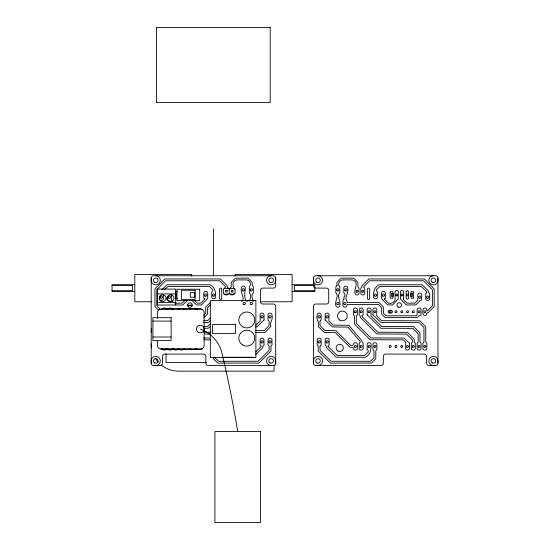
<?xml version="1.0" encoding="UTF-8"?>
<svg xmlns="http://www.w3.org/2000/svg" width="550" height="550" viewBox="0 0 550 550"><rect width="100%" height="100%" fill="white"/><g stroke="black" fill="none" stroke-linecap="round" stroke-linejoin="round"><path stroke-width="0.82" d="M151.202 363.192L151.202 360.814A4.551 4.551 0 0 1 155.787 356.366A4.551 4.551 0 0 1 160.304 360.882A4.551 4.551 0 0 1 155.856 365.468L153.478 365.468A2.276 2.276 0 0 1 151.202 363.192L151.202 278.018A2.276 2.276 0 0 1 153.478 275.743L273.412 275.743A2.276 2.276 0 0 1 275.688 278.018L275.688 285.814A2.276 2.276 0 0 1 273.412 288.09L262.714 288.09A2.276 2.276 0 0 0 260.439 290.366L260.439 301.744A2.276 2.276 0 0 0 262.714 304.019L273.412 304.019A2.276 2.276 0 0 1 275.688 306.295L275.688 363.192A2.276 2.276 0 0 1 273.412 365.468L208.099 365.468A2.276 2.276 0 0 1 205.824 363.192L205.824 356.366A2.276 2.276 0 0 0 203.548 354.09L164.856 354.09A2.276 2.276 0 0 0 162.58 356.366L162.58 363.192A2.276 2.276 0 0 1 160.304 365.468L153.478 365.468M275.688 278.018L275.688 280.191A4.551 4.551 0 0 1 271.205 284.845A4.551 4.551 0 0 1 266.585 280.328A4.551 4.551 0 0 1 271.136 275.743L271.239 275.743M313.466 363.192L313.466 306.295A2.276 2.276 0 0 1 315.741 304.019L326.439 304.019A2.276 2.276 0 0 0 328.714 301.744L328.714 290.366A2.276 2.276 0 0 0 326.439 288.09L315.741 288.09A2.276 2.276 0 0 1 313.466 285.814L313.466 278.018A2.276 2.276 0 0 1 315.741 275.743L435.683 275.743A2.276 2.276 0 0 1 437.958 278.018L437.958 363.192A2.276 2.276 0 0 1 435.683 365.468L428.856 365.468A2.276 2.276 0 0 1 426.58 363.192L426.58 356.366A2.276 2.276 0 0 0 424.304 354.09L385.612 354.09A2.276 2.276 0 0 0 383.336 356.366L383.336 363.192A2.276 2.276 0 0 1 381.061 365.468L315.741 365.468A2.276 2.276 0 0 1 313.466 363.192L313.466 360.814A4.551 4.551 0 0 1 318.051 356.366A4.551 4.551 0 0 1 322.575 360.882A4.551 4.551 0 0 1 318.12 365.468M437.958 278.018L437.958 280.397A4.551 4.551 0 0 1 433.373 284.845A4.551 4.551 0 0 1 428.856 280.328A4.551 4.551 0 0 1 433.304 275.743M204.834 298.877L201.142 302.837A1.141 1.141 0 0 1 200.331 303.174L197.258 303.098L194.769 300.657M206.656 299.613L201.279 304.989L196.549 304.941L192.06 300.527M328.034 346.184L329.093 344.953L329.106 339.976A1.822 1.822 0 0 0 327.284 338.161L326.961 338.161A1.822 1.822 0 0 0 325.146 339.976L325.153 344.981L326.157 345.95L326.315 347.462L336.126 357.225L365.379 357.28C370.734 354.578 370.927 349.491 371.112 344.527A1.822 1.822 0 0 0 369.297 342.712L368.974 342.712A1.822 1.822 0 0 0 367.152 344.527L367.166 349.532L368.17 350.501L368.218 351.972L364.629 355.458L336.985 355.438L328.034 346.349M206.656 299.475L207.714 298.251L207.728 293.239A1.822 1.822 0 0 0 205.906 291.418L205.583 291.418A1.822 1.822 0 0 0 203.768 293.239L203.775 298.231L204.834 298.788M261.126 346.349L255.661 352.103M224.373 288.214L225.356 287.21L225.314 286.357L219.491 280.761L165.536 280.809L156.778 289.685L156.778 305.718L160.346 309.478M161.838 289.747L167.062 284.756L210.176 284.749C215.071 287.444 215.799 292.084 215.689 296.972A1.822 1.822 0 0 1 213.867 298.788L213.551 298.788A1.822 1.822 0 0 1 211.729 296.972L211.743 291.961L212.74 291.005L212.781 289.795L209.522 286.577L167.867 286.571L164.67 289.493M161.088 309.471L161.776 308.791L166.189 308.791L166.87 309.471M167.179 309.506L167.86 308.825L172.274 308.825L172.961 309.506L173.642 308.825L178.056 308.825L178.736 309.506L179.424 308.825L183.837 308.825L184.518 309.506L185.206 308.825L189.619 308.825L190.3 309.506L190.981 308.825L195.401 308.825L196.082 309.506L196.762 308.825L201.176 308.825L201.864 309.506M184.841 300.575L182.098 303.16L174.955 303.174M187.309 300.678L182.82 304.982L157.506 305.03L157.506 289.101L175.711 289.101L175.711 305.03M210.375 304.782L207.563 307.704L207.474 314.16L203.871 317.604M166.87 348.638L166.189 349.319L161.776 349.319L161.088 348.638M229.24 289.073L229.928 288.393L234.341 288.393L235.022 289.073L235.022 293.487L234.341 294.174L229.928 294.174L229.24 293.487L229.24 289.073L228.559 288.393L224.146 288.393L223.458 289.073L223.458 293.487L224.146 294.174L228.559 294.174L229.24 293.487M203.796 315.343L205.686 313.301L205.782 306.845L210.279 302.589M172.274 349.284L172.961 348.604L173.642 349.284M178.056 349.284L178.736 348.604L179.424 349.284M210.382 317.976L207.653 320.629L203.452 320.684M210.21 320.726L208.299 322.486L203.417 322.506M183.837 349.284L184.518 348.604L185.206 349.284M210.43 323.702L207.653 326.411L204.105 326.466M210.141 326.569L208.354 328.254L204.201 328.288M189.619 349.284L190.3 348.604L190.981 349.284M241.395 301.29L242.076 300.609M195.401 349.284L196.082 348.604L196.762 349.284M247.857 300.609L247.177 301.29L246.489 300.609M201.176 349.284L201.864 348.604M255.626 354.709L262.845 347.462L263.003 345.95L264.007 344.981L264.014 339.976A1.822 1.822 0 0 0 262.192 338.161L261.876 338.161A1.822 1.822 0 0 0 260.054 339.976L260.061 344.953L261.126 346.184M252.979 357.246L223.568 357.246M255.833 325.132L260.274 320.904L260.054 314.944A1.822 1.822 0 0 1 261.876 313.122L262.192 313.122A1.822 1.822 0 0 1 264.014 314.944L264.014 319.825M317.921 275.743L318.017 275.743A4.551 4.551 0 0 1 322.568 280.328A4.551 4.551 0 0 1 317.955 284.845A4.551 4.551 0 0 1 313.466 280.191L313.466 278.018M134.805 284.673L112.042 284.673L112.042 291.5L134.805 291.5M292.091 284.673L314.847 284.673L314.847 291.5L292.091 291.5M112.042 285.484L132.529 285.484L132.529 290.696L112.042 290.696M314.847 285.484L294.367 285.484L294.367 290.696L314.847 290.696M177.437 291.582L175.519 291.864L175.512 297.997L177.437 298.341M157.506 293.947L175.711 293.947M384.319 298.788L385.378 298.231L385.392 293.239A1.822 1.822 0 0 0 383.57 291.418L383.254 291.418A1.822 1.822 0 0 0 381.432 293.239L381.439 298.251L382.504 299.475M151.786 301.744L134.805 301.744L134.805 274.436L191.696 274.436L191.696 276.141M260.673 301.744L292.091 301.744L292.091 274.436L235.194 274.436L235.194 276.141M157.506 302.404L175.711 302.404M187.048 305.147L192.17 305.147M187.502 305.635L192.651 305.635M166.059 308.866L167.764 308.866M172.026 308.866L173.731 308.866M177.994 308.866L179.699 308.866M183.109 308.866L185.666 308.866M189.076 308.866L190.781 308.866M195.044 308.866L197.601 308.866M152.907 321.09L171.119 321.09M255.647 326.954L257.029 326.789L263.416 320.506A0.983 0.983 0 0 0 264.192 319.901M255.516 330.605L264.172 330.571L269.019 325.827L269.17 321.062L268.043 319.983L268.022 314.944A1.822 1.822 0 0 1 269.844 313.122L270.16 313.122A1.822 1.822 0 0 1 271.982 314.944C273.474 319.832 269.369 321.695 270.799 326.618L264.976 332.372L255.619 332.427M203.892 332.248L210.547 332.248M204.641 334.063L210.093 334.063M152.907 337.019L171.119 337.019M203.651 338.023L209.77 338.023M204.407 339.845L210.519 339.845M160.944 349.243L201.864 349.243M206.387 362.533L166.038 362.533L166.038 354.042M435.683 365.468L433.304 365.468A4.551 4.551 0 0 1 428.856 360.882A4.551 4.551 0 0 1 433.373 356.366A4.551 4.551 0 0 1 437.958 360.814L437.958 363.192M252.271 300.609L252.952 301.29M172.494 301.462L171.394 300.183L171.387 294.869A1.822 1.822 0 0 0 171.359 294.539M170.122 301.668C168.657 299.31 165.619 301.489 167.427 296.697M158.634 310.331L154.956 306.467L154.956 288.929L164.835 278.967L220.303 278.946L227.109 285.567L227.343 287.21L228.333 288.214M167.179 348.604L167.86 349.284M200.289 329.051C211.695 333.293 220.522 343.173 222.502 355.658C228.573 380.703 233.502 406.038 237.683 431.468M384.326 298.897L388.018 302.837A1.141 1.141 0 0 0 388.822 303.174C391.49 304.556 396.351 300.678 395.065 298.581L395.065 291.741A1.141 1.141 0 0 1 396.199 290.606L397.141 290.606A1.141 1.141 0 0 1 398.276 291.741L398.207 298.856L392.659 304.92L387.523 304.893L382.504 299.613M275.688 363.192L275.688 360.814A4.551 4.551 0 0 0 271.102 356.366A4.551 4.551 0 0 0 266.585 360.882A4.551 4.551 0 0 0 271.04 365.468M151.202 278.018L151.202 280.397A4.551 4.551 0 0 0 155.787 284.845A4.551 4.551 0 0 0 160.304 280.328A4.551 4.551 0 0 0 155.856 275.743M409.509 343.386L409.509 348.26A1.822 1.822 0 0 1 407.688 350.082L407.371 350.082A1.822 1.822 0 0 1 405.549 348.26L405.797 342.396L403.253 339.866L370.081 339.714L354.578 324.197L354.475 316.03L353.416 314.854L353.409 309.849A1.822 1.822 0 0 1 355.231 308.028L355.547 308.028A1.822 1.822 0 0 1 357.369 309.849L357.349 314.875L356.304 315.996L356.373 323.4L370.879 337.927L403.954 338.037L408.904 342.705A0.983 0.983 0 0 1 409.688 343.31M372.934 314.724L372.934 309.849A1.822 1.822 0 0 1 374.756 308.028L375.072 308.028A1.822 1.822 0 0 1 376.894 309.849L376.681 315.81L381.611 320.664L419.973 320.815L425.762 326.734L425.783 342.079L426.841 343.255L426.848 348.26A1.822 1.822 0 0 1 425.026 350.082L424.71 350.082A1.822 1.822 0 0 1 422.888 348.26L422.902 343.289L423.961 342.114L423.954 327.539L419.217 322.637L380.909 322.493L373.581 315.411A0.983 0.983 0 0 1 372.756 314.799M367.152 314.724L367.152 309.849A1.822 1.822 0 0 1 368.974 308.028L369.297 308.028A1.822 1.822 0 0 1 371.112 309.849L370.947 315.899L381.507 326.411L413.717 326.597L419.966 332.942L420.001 342.079L421.059 343.255L421.066 348.26A1.822 1.822 0 0 1 419.251 350.082L418.928 350.082A1.822 1.822 0 0 1 417.113 348.26L417.12 343.289L418.179 342.114L418.172 333.802L412.913 328.384L380.806 328.254L367.757 315.404A0.983 0.983 0 0 1 366.974 314.799M325.146 319.825L325.146 314.944A1.822 1.822 0 0 1 326.961 313.122L327.284 313.122A1.822 1.822 0 0 1 329.106 314.944L328.866 320.856L333.018 325.057L348.844 325.332L361.982 340.794L362.134 342.293L363.144 343.255L363.151 348.26A1.822 1.822 0 0 1 361.329 350.082L361.013 350.082A1.822 1.822 0 0 1 359.191 348.26L359.198 343.289L360.168 342.403L360.188 341.509L347.964 327.119L332.365 326.92L325.744 320.506A0.983 0.983 0 0 1 324.961 319.901M274.099 365.152L274.099 371.147L178.509 371.147A27.307 27.307 0 0 1 161.301 365.042M253.316 301.104C252.141 298.863 250.931 294.814 253.316 292.882L253.316 286.784L252.264 285.656L252.196 282.349L247.844 278.101L235.317 278.224L231.296 282.281L231.213 286.99L230.244 287.87L230.154 289.135M249.356 301.07C250.477 298.849 251.9 294.814 249.363 292.896L249.356 286.804C251.749 285.017 250.161 280.569 246.984 279.916L236.472 279.916C231.419 281.538 232.911 286.199 234.114 289.163M246.262 301.104C243.643 296.911 245.114 292.909 245.355 287.973A1.822 1.822 0 0 0 243.533 286.158L243.217 286.158A1.822 1.822 0 0 0 241.395 287.973C240.006 292.827 245.018 297.014 242.303 301.091M215.153 357.28L215.318 358.153L218.68 361.295L258.143 361.261L269.108 350.357L269.17 346.094L268.022 344.905L268.022 339.976A1.822 1.822 0 0 1 269.844 338.161L270.16 338.161A1.822 1.822 0 0 1 271.982 339.976L271.975 344.953L271.006 346.115L270.903 351.161L258.851 363.096L217.876 363.11L213.496 358.909L213.331 357.019M213.448 228.917L213.448 275.743M176.571 293.597L176.571 296.326M163.426 294.649L163.426 298.602A1.822 1.822 0 0 1 161.604 300.424L161.281 300.424A1.822 1.822 0 0 1 159.466 298.602L159.466 296.154M157.458 318.478L157.458 312.558A3.417 3.417 0 0 1 160.875 309.141L200.702 309.141A3.417 3.417 0 0 1 204.112 312.558L204.112 345.551A3.417 3.417 0 0 1 200.702 348.968L160.875 348.968A3.417 3.417 0 0 1 157.458 345.551L157.458 340.478M151.202 332.461A27.307 27.307 0 0 1 151.518 328.322M158.228 362.127A27.307 27.307 0 0 1 155.657 358.786M151.518 347.971A27.307 27.307 0 0 1 151.202 343.839M224.668 294.113A1.822 1.822 0 0 0 226.194 294.938L226.511 294.938A1.822 1.822 0 0 0 228.037 294.113M166.196 309.347A1.822 1.822 0 0 0 164.45 308.028L164.127 308.028A1.822 1.822 0 0 0 162.608 308.853M179.774 348.934A1.822 1.822 0 0 0 181.472 350.082L181.789 350.082A1.822 1.822 0 0 0 183.48 348.934M173.999 348.934A1.822 1.822 0 0 0 175.691 350.082L176.007 350.082A1.822 1.822 0 0 0 177.698 348.934M168.218 348.934A1.822 1.822 0 0 0 169.909 350.082L170.225 350.082A1.822 1.822 0 0 0 171.923 348.934M162.436 348.934A1.822 1.822 0 0 0 164.127 350.082L164.45 350.082A1.822 1.822 0 0 0 166.141 348.934M171.978 309.347A1.822 1.822 0 0 0 170.225 308.028L169.909 308.028A1.822 1.822 0 0 0 168.382 308.853M230.354 293.954A1.822 1.822 0 0 0 231.976 294.938L232.292 294.938A1.822 1.822 0 0 0 234.08 293.452M403.583 298.155L403.556 298.512A1.939 1.939 0 0 1 403.459 298.897L403.432 299.681L406.938 303.119L414.831 303.153L417.739 300.286L417.773 294.869A1.822 1.822 0 0 1 419.588 293.054L419.911 293.054A1.822 1.822 0 0 1 421.726 294.869L421.637 300.08L420.118 300.589L415.786 304.893L406.333 304.982L400.414 298.966L400.366 291.741A1.141 1.141 0 0 1 401.5 290.606L402.442 290.606A1.141 1.141 0 0 1 403.583 291.741L403.583 298.155M319.976 321.111L320.052 325.689L324.796 330.474L335.906 330.681L350.597 345.324L352.928 345.455L353.409 344.527A1.822 1.822 0 0 1 355.231 342.712L355.547 342.712A1.822 1.822 0 0 1 357.369 344.527L357.369 348.26A1.822 1.822 0 0 1 355.547 350.082L355.231 350.082A1.822 1.822 0 0 1 353.409 348.26L352.976 347.353L349.841 347.146L335.197 332.53L324.232 332.393L318.354 326.618C319.859 321.661 315.618 319.866 317.178 314.944A1.822 1.822 0 0 1 319 313.122L319.316 313.122A1.822 1.822 0 0 1 321.138 314.944L321.131 319.928L319.976 321.111M319.976 346.149L320.107 350.446L331.011 361.261L370.425 361.295L374 357.816L374.007 350.714L372.941 349.532L372.934 344.527A1.822 1.822 0 0 1 374.756 342.712L375.072 342.712A1.822 1.822 0 0 1 376.894 344.527L376.888 349.504L375.829 350.68L375.794 358.676L371.436 363.062L330.468 363.117L318.257 351.161L318.141 346.06L317.178 344.953L317.178 339.976A1.822 1.822 0 0 1 319 338.161L319.316 338.161A1.822 1.822 0 0 1 321.138 339.976L321.131 344.96L319.976 346.149M336.909 285.505L335.851 286.736L335.837 292.882C339.597 296.079 334.249 301.421 335.837 305.36A1.822 1.822 0 0 0 337.659 307.182L337.982 307.182A1.822 1.822 0 0 0 339.797 305.36C341.378 301.517 336.029 296.058 339.797 292.847L339.797 286.804C337.343 285.044 339.068 280.466 342.176 279.916L352.681 279.916C359.844 282.556 353.602 288.564 355.046 293.116A1.822 1.822 0 0 0 356.868 294.938L357.184 294.938A1.822 1.822 0 0 0 359.006 293.116L359.006 288.166L357.947 286.99L357.906 282.384L353.65 278.128L341.165 278.149L336.985 282.294L336.909 285.505M343.963 299.159L342.911 300.334L342.897 305.36A1.822 1.822 0 0 0 344.712 307.182L345.036 307.182A1.822 1.822 0 0 0 346.857 305.36L347.538 304.404L378.338 304.439L381.597 307.704L381.707 314.208L385.234 317.597L416.962 317.604L418.866 315.934A1.822 1.822 0 0 1 420.152 315.397L421.059 314.82L421.066 309.849A1.822 1.822 0 0 0 419.251 308.028L418.928 308.028A1.822 1.822 0 0 0 417.113 309.849L417.099 314.937L416.261 315.776L386.038 315.782L383.481 313.356L383.35 306.804L379.087 302.617L347.538 302.589C346.837 301.324 345.696 299.241 345.95 297.419C347.05 294.271 348.178 291.782 347.765 287.973A1.822 1.822 0 0 0 345.943 286.158L345.627 286.158A1.822 1.822 0 0 0 343.805 287.973L343.812 292.978L344.877 294.209L344.843 295.845L343.97 297.007L343.963 299.159M362.079 315.996L362.278 316.807L377.795 332.214L407.419 332.344L414.143 339.089L414.239 342.189L415.284 343.255L415.291 348.26A1.822 1.822 0 0 1 413.469 350.082L413.153 350.082A1.822 1.822 0 0 1 411.331 348.26L411.338 343.289L412.369 342.258L412.362 339.941L406.574 334.118L376.846 333.933L360.388 317.474L360.202 315.817L359.205 314.903L359.191 309.849A1.822 1.822 0 0 1 361.013 308.028L361.329 308.028A1.822 1.822 0 0 1 363.151 309.849L363.131 314.875L362.079 315.996M426.807 292.401L425.741 293.631L425.734 298.602A1.822 1.822 0 0 0 427.556 300.424L427.873 300.424A1.822 1.822 0 0 0 429.694 298.602L429.688 293.597L428.677 292.634L428.553 291.026L422.201 284.769L378.984 284.749C374.131 287.471 373.257 292.016 373.464 296.972A1.822 1.822 0 0 0 375.286 298.788L375.609 298.788A1.822 1.822 0 0 0 377.424 296.972L377.417 291.961L376.413 291.005L376.379 289.795L379.686 286.571L421.396 286.577L426.607 291.603L426.807 292.401M426.855 313.252L426.848 313.576A1.822 1.822 0 0 1 425.026 315.397L424.71 315.397A1.822 1.822 0 0 1 422.888 313.576L422.888 309.849A1.822 1.822 0 0 1 424.71 308.028L425.026 308.028A1.822 1.822 0 0 1 426.848 309.849L426.848 310.805L427.598 310.674L432.376 305.766L432.389 289.733L423.521 280.775L369.559 280.775L363.77 286.495L363.797 287.21L364.781 288.104L364.788 293.116A1.822 1.822 0 0 1 362.966 294.938L362.649 294.938A1.822 1.822 0 0 1 360.828 293.116L360.834 288.104L361.811 287.21L361.976 285.684L368.803 278.953L424.325 278.967L434.211 288.984L434.197 306.522L428.395 312.462L426.855 313.204M413.641 297.997L411.077 298.341L411.077 291.582L413.627 291.837L413.641 298.024M390.163 291.913L390.184 298.072L392.872 298.32L392.872 291.603L390.163 291.913M406.264 291.163L406.223 291.259A1.519 1.519 0 0 0 406.134 291.782L406.134 298.141A1.519 1.519 0 0 0 406.223 298.664L407.612 299.276L408.327 298.664A1.519 1.519 0 0 0 408.416 298.141L408.423 291.782A1.519 1.519 0 0 0 408.334 291.259L407.612 290.647L406.264 291.163M270.208 27.5L156.42 27.5L156.42 102.603L270.208 102.603L270.208 27.5M199.705 289.231L176.942 289.231L176.942 300.609L199.705 300.609L199.705 289.231M195.085 290.276L181.562 290.276L181.562 299.558L195.085 299.558L195.085 290.276M227.15 290.482L225.555 290.482L225.555 292.077L227.15 292.077L227.15 290.482M232.932 290.482L231.337 290.482L231.337 292.077L232.932 292.077L232.932 290.482M194.858 292.676L190.307 292.676L190.307 297.227L194.858 297.227L194.858 292.676M393.243 293.597L391.353 293.597L391.353 296.326L393.243 296.326L393.243 293.597M412.589 293.597L410.699 293.597L410.699 296.326L412.589 296.326L412.589 293.597M255.874 300.609L210.334 300.609L210.334 357.5L255.874 357.5L255.874 300.609M391.016 310.303L389.592 310.303A1.409 1.409 0 0 0 388.183 311.712A1.409 1.409 0 0 0 389.592 313.122L391.016 313.122A1.409 1.409 0 0 0 392.425 311.712A1.409 1.409 0 0 0 391.016 310.303M171.119 317.673L152.907 317.673L152.907 340.436L171.119 340.436L171.119 317.673M235.407 324.5L212.575 324.5L212.575 333.609L235.407 333.609L235.407 324.5M260.439 431.468L214.926 431.468L214.926 522.5L260.439 522.5L260.439 431.468M369.683 298.334L369.683 289.224A1.141 1.141 0 0 0 368.541 288.09A1.141 1.141 0 0 0 367.407 289.224L367.407 298.334A1.141 1.141 0 0 0 368.541 299.468A1.141 1.141 0 0 0 369.683 298.334M221.753 298.334L221.753 289.224A1.141 1.141 0 0 0 220.612 288.09A1.141 1.141 0 0 0 219.478 289.224L219.478 298.334A1.141 1.141 0 0 0 220.612 299.468A1.141 1.141 0 0 0 221.753 298.334M337.913 351.017A3.609 3.609 0 0 0 343.331 347.896A3.609 3.609 0 0 0 337.913 344.768A3.609 3.609 0 0 0 337.913 351.017M339.934 320.183A4.881 4.881 0 0 0 347.256 315.954A4.881 4.881 0 0 0 339.934 311.726A4.881 4.881 0 0 0 339.934 320.183M316.745 282.178A2.276 2.276 0 0 0 320.293 280.459A2.276 2.276 0 0 0 317.027 278.245A2.276 2.276 0 0 0 316.745 282.178M398.131 307.031A2.276 2.276 0 0 0 401.541 305.058A2.276 2.276 0 0 0 398.131 303.084A2.276 2.276 0 0 0 398.131 307.031M432.266 362.89A2.276 2.276 0 0 0 435.683 360.917A2.276 2.276 0 0 0 432.266 358.944A2.276 2.276 0 0 0 432.266 362.89M432.266 282.267A2.276 2.276 0 0 0 435.683 280.294A2.276 2.276 0 0 0 432.266 278.321A2.276 2.276 0 0 0 432.266 282.267M316.882 362.89A2.276 2.276 0 0 0 320.299 360.917A2.276 2.276 0 0 0 316.882 358.944A2.276 2.276 0 0 0 316.882 362.89M406.766 295.756A0.942 0.942 0 0 0 408.217 295.006A0.942 0.942 0 0 0 406.842 294.119A0.942 0.942 0 0 0 406.766 295.756M396.124 295.735A0.942 0.942 0 0 0 397.609 295.048A0.942 0.942 0 0 0 396.275 294.106A0.942 0.942 0 0 0 396.124 295.735M401.431 295.735A0.942 0.942 0 0 0 402.916 295.048A0.942 0.942 0 0 0 401.576 294.106A0.942 0.942 0 0 0 401.431 295.735M382.841 296.086A1.141 1.141 0 0 0 384.553 295.103A1.141 1.141 0 0 0 382.841 294.119A1.141 1.141 0 0 0 382.841 296.086M374.88 296.086A1.141 1.141 0 0 0 376.585 295.103A1.141 1.141 0 0 0 374.88 294.119A1.141 1.141 0 0 0 374.88 296.086M356.538 292.126A0.976 0.976 0 0 0 358.002 291.28A0.976 0.976 0 0 0 356.538 290.434A0.976 0.976 0 0 0 356.538 292.126M362.319 292.126A0.976 0.976 0 0 0 363.784 291.28A0.976 0.976 0 0 0 362.319 290.434A0.976 0.976 0 0 0 362.319 292.126M427.144 298.176A1.141 1.141 0 0 0 428.856 297.192A1.141 1.141 0 0 0 427.144 296.209A1.141 1.141 0 0 0 427.144 298.176M419.183 298.176A1.141 1.141 0 0 0 420.888 297.192A1.141 1.141 0 0 0 419.183 296.209A1.141 1.141 0 0 0 419.183 298.176M337.253 290.826A1.141 1.141 0 0 0 338.958 289.843A1.141 1.141 0 0 0 337.253 288.853A1.141 1.141 0 0 0 337.253 290.826M345.214 290.826A1.141 1.141 0 0 0 346.926 289.843A1.141 1.141 0 0 0 345.214 288.853A1.141 1.141 0 0 0 345.214 290.826M318.587 342.829A1.141 1.141 0 0 0 320.299 341.846A1.141 1.141 0 0 0 318.587 340.863A1.141 1.141 0 0 0 318.587 342.829M326.556 342.829A1.141 1.141 0 0 0 328.261 341.846A1.141 1.141 0 0 0 326.556 340.863A1.141 1.141 0 0 0 326.556 342.829M318.587 317.797A1.141 1.141 0 0 0 320.299 316.814A1.141 1.141 0 0 0 318.587 315.824A1.141 1.141 0 0 0 318.587 317.797M326.556 317.797A1.141 1.141 0 0 0 328.261 316.814A1.141 1.141 0 0 0 326.556 315.824A1.141 1.141 0 0 0 326.556 317.797M368.644 312.558A0.976 0.976 0 0 0 370.116 311.712A0.976 0.976 0 0 0 368.644 310.867A0.976 0.976 0 0 0 368.644 312.558M374.426 312.558A0.976 0.976 0 0 0 375.897 311.712A0.976 0.976 0 0 0 374.426 310.867A0.976 0.976 0 0 0 374.426 312.558M360.683 347.243A0.976 0.976 0 0 0 362.147 346.397A0.976 0.976 0 0 0 360.683 345.551A0.976 0.976 0 0 0 360.683 347.243M354.901 347.243A0.976 0.976 0 0 0 356.366 346.397A0.976 0.976 0 0 0 354.901 345.551A0.976 0.976 0 0 0 354.901 347.243M368.644 347.243A0.976 0.976 0 0 0 370.116 346.397A0.976 0.976 0 0 0 368.644 345.551A0.976 0.976 0 0 0 368.644 347.243M374.426 347.243A0.976 0.976 0 0 0 375.897 346.397A0.976 0.976 0 0 0 374.426 345.551A0.976 0.976 0 0 0 374.426 347.243M360.683 312.558A0.976 0.976 0 0 0 362.147 311.712A0.976 0.976 0 0 0 360.683 310.867A0.976 0.976 0 0 0 360.683 312.558M354.901 312.558A0.976 0.976 0 0 0 356.366 311.712A0.976 0.976 0 0 0 354.901 310.867A0.976 0.976 0 0 0 354.901 312.558M344.307 304.48A1.141 1.141 0 0 0 346.012 303.497A1.141 1.141 0 0 0 344.307 302.514A1.141 1.141 0 0 0 344.307 304.48M337.253 304.48A1.141 1.141 0 0 0 338.958 303.497A1.141 1.141 0 0 0 337.253 302.514A1.141 1.141 0 0 0 337.253 304.48M424.387 312.551A0.969 0.969 0 0 0 425.837 311.712A0.969 0.969 0 0 0 424.387 310.874A0.969 0.969 0 0 0 424.387 312.551M418.605 312.551A0.969 0.969 0 0 0 420.056 311.712A0.969 0.969 0 0 0 418.605 310.874A0.969 0.969 0 0 0 418.605 312.551M407.048 312.551A0.969 0.969 0 0 0 408.499 311.712A0.969 0.969 0 0 0 407.048 310.874A0.969 0.969 0 0 0 407.048 312.551M412.823 312.551A0.969 0.969 0 0 0 414.274 311.712A0.969 0.969 0 0 0 412.823 310.874A0.969 0.969 0 0 0 412.823 312.551M395.484 312.551A0.969 0.969 0 0 0 396.935 311.712A0.969 0.969 0 0 0 395.484 310.874A0.969 0.969 0 0 0 395.484 312.551M389.703 312.551A0.969 0.969 0 0 0 391.153 311.712A0.969 0.969 0 0 0 389.703 310.874A0.969 0.969 0 0 0 389.703 312.551M401.266 312.551A0.969 0.969 0 0 0 402.717 311.712A0.969 0.969 0 0 0 401.266 310.874A0.969 0.969 0 0 0 401.266 312.551M424.325 347.194A0.969 0.969 0 0 0 425.837 346.466A0.969 0.969 0 0 0 424.449 345.524A0.969 0.969 0 0 0 424.325 347.194M418.55 347.194A0.969 0.969 0 0 0 420.056 346.466A0.969 0.969 0 0 0 418.667 345.524A0.969 0.969 0 0 0 418.55 347.194M406.986 347.194A0.969 0.969 0 0 0 408.492 346.466A0.969 0.969 0 0 0 407.103 345.524A0.969 0.969 0 0 0 406.986 347.194M412.768 347.194A0.969 0.969 0 0 0 414.274 346.466A0.969 0.969 0 0 0 412.885 345.524A0.969 0.969 0 0 0 412.768 347.194M395.422 347.194A0.969 0.969 0 0 0 396.935 346.466A0.969 0.969 0 0 0 395.546 345.524A0.969 0.969 0 0 0 395.422 347.194M389.647 347.194A0.969 0.969 0 0 0 391.153 346.466A0.969 0.969 0 0 0 389.764 345.524A0.969 0.969 0 0 0 389.647 347.194M401.204 347.194A0.969 0.969 0 0 0 402.71 346.466A0.969 0.969 0 0 0 401.328 345.524A0.969 0.969 0 0 0 401.204 347.194M261.463 317.797A1.141 1.141 0 0 0 263.175 316.814A1.141 1.141 0 0 0 261.463 315.824A1.141 1.141 0 0 0 261.463 317.797M269.431 317.797A1.141 1.141 0 0 0 271.136 316.814A1.141 1.141 0 0 0 269.431 315.824A1.141 1.141 0 0 0 269.431 317.797M261.463 342.829A1.141 1.141 0 0 0 263.175 341.846A1.141 1.141 0 0 0 261.463 340.863A1.141 1.141 0 0 0 261.463 342.829M269.431 342.829A1.141 1.141 0 0 0 271.136 341.846A1.141 1.141 0 0 0 269.431 340.863A1.141 1.141 0 0 0 269.431 342.829M242.804 290.826A1.141 1.141 0 0 0 244.509 289.843A1.141 1.141 0 0 0 242.804 288.853A1.141 1.141 0 0 0 242.804 290.826M250.772 290.826A1.141 1.141 0 0 0 252.478 289.843A1.141 1.141 0 0 0 250.772 288.853A1.141 1.141 0 0 0 250.772 290.826M168.836 298.176A1.141 1.141 0 0 0 170.548 297.192A1.141 1.141 0 0 0 168.836 296.209A1.141 1.141 0 0 0 168.836 298.176M160.875 298.176A1.141 1.141 0 0 0 162.58 297.192A1.141 1.141 0 0 0 160.875 296.209A1.141 1.141 0 0 0 160.875 298.176M213.077 296.044A1.141 1.141 0 0 0 214.844 295.185A1.141 1.141 0 0 0 213.214 294.078A1.141 1.141 0 0 0 213.077 296.044M205.178 296.086A1.141 1.141 0 0 0 206.883 295.103A1.141 1.141 0 0 0 205.178 294.119A1.141 1.141 0 0 0 205.178 296.086M270.002 362.89A2.276 2.276 0 0 0 273.412 360.917A2.276 2.276 0 0 0 270.002 358.944A2.276 2.276 0 0 0 270.002 362.89M154.619 282.267A2.276 2.276 0 0 0 158.029 280.294A2.276 2.276 0 0 0 154.619 278.321A2.276 2.276 0 0 0 154.619 282.267M154.619 362.89A2.276 2.276 0 0 0 158.029 360.917A2.276 2.276 0 0 0 154.619 358.944A2.276 2.276 0 0 0 154.619 362.89M188.616 306.941A2.276 2.276 0 0 0 192.163 305.222A2.276 2.276 0 0 0 188.897 303.009A2.276 2.276 0 0 0 188.616 306.941M269.864 282.178A2.276 2.276 0 0 0 273.405 280.459A2.276 2.276 0 0 0 270.146 278.245A2.276 2.276 0 0 0 269.864 282.178M242.784 345.056A7.968 7.968 0 0 0 254.732 338.161A7.968 7.968 0 0 0 242.784 331.258A7.968 7.968 0 0 0 242.784 345.056M242.784 326.851A7.968 7.968 0 0 0 254.732 319.949A7.968 7.968 0 0 0 242.784 313.053A7.968 7.968 0 0 0 242.784 326.851M250.772 304.48A1.141 1.141 0 0 0 252.478 303.497A1.141 1.141 0 0 0 250.772 302.514A1.141 1.141 0 0 0 250.772 304.48M243.712 304.48A1.141 1.141 0 0 0 245.424 303.497A1.141 1.141 0 0 0 243.712 302.514A1.141 1.141 0 0 0 243.712 304.48M198.357 332.386A3.85 3.85 0 0 0 204.139 329.058A3.85 3.85 0 0 0 198.364 325.717A3.85 3.85 0 0 0 198.357 332.386M168.884 301.159A3.417 3.417 0 0 0 174.006 298.203A3.417 3.417 0 0 0 168.884 295.247A3.417 3.417 0 0 0 168.884 301.159M160.923 301.159A3.417 3.417 0 0 0 166.038 298.203A3.417 3.417 0 0 0 160.923 295.247A3.417 3.417 0 0 0 160.923 301.159"/></g></svg>
